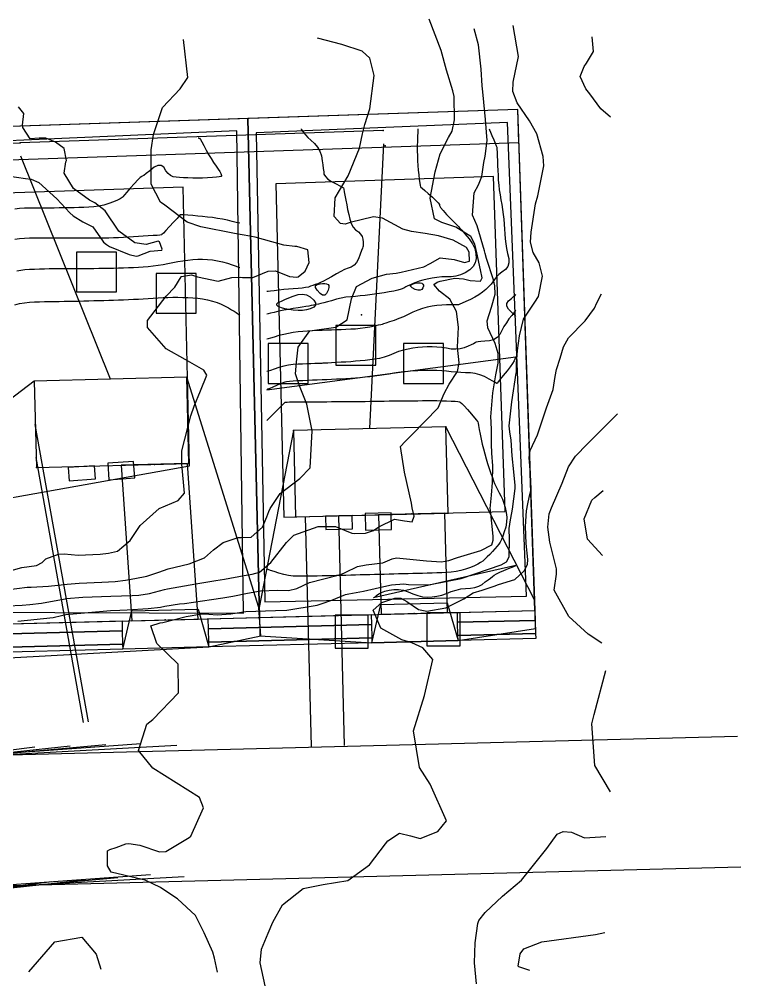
# Model space of a CAD drawing. Header units: feet. Extents: x 1308553 to 1309168, y 398316 to 398679.
# Drawn here: x 1308950.4 to 1309167.9, y 398387.9 to 398679 of the extents above; entities that cross this region are included whole.
import ezdxf

# ---------------------------------------------------------------- set-up
doc = ezdxf.new("R2010")
doc.units = ezdxf.units.FT
for name, color, linetype in [('A-BLDG-OTLN', 3, 'CONTINUOUS'), ('C-DRNG-AREA', 150, 'CONTINUOUS'), ('C-LOD', 30, 'CONTINUOUS'), ('C-MISC', 7, 'CONTINUOUS'), ('C-PROP', 6, 'CONTINUOUS'), ('C-PVMT', 8, 'CONTINUOUS'), ('C-TOPO-MAJR', 32, 'CONTINUOUS'), ('C-TOPO-SPOT', 7, 'CONTINUOUS'), ('C-UTIL', 4, 'CONTINUOUS'), ('L-PLNT-TREE', 90, 'CONTINUOUS'), ('V-PROP-ESMT', 5, 'CONTINUOUS'), ('V-PROP-LINE', 7, 'CONTINUOUS')]:
    doc.layers.add(name, color=color, linetype=linetype)

msp = doc.modelspace()

# ---------------------------------------------------------------- linework, layer by layer
at = {"layer": 'A-BLDG-OTLN'}
for points in [[(1308955.56, 398543.98), (1309001.55, 398545.16), (1309000.88, 398571.15), (1308954.9, 398569.98), (1308955.56, 398543.98)], [(1309033.71, 398529.09), (1309079.7, 398530.27), (1309079.03, 398556.27), (1309033.05, 398555.09), (1309033.71, 398529.09)]]:
    msp.add_lwpolyline(points, close=True, dxfattribs=at)
at = {"layer": 'C-DRNG-AREA'}
for points in [[(1309019.3, 398649.1), (1309022.81, 398498.8), (1309105.86, 398500.93), (1309100.64, 398651.85), (1309019.3, 398649.1)], [(1308881.76, 398644.45), (1308849.91, 398486.82), (1308856.67, 398488.03), (1308867.89, 398489.84), (1308879.16, 398491.45), (1308890.45, 398492.87), (1308901.76, 398494.09), (1308913.1, 398495.12), (1308924.46, 398495.94), (1308935.82, 398496.57), (1309022.82, 398498.8), (1309019.31, 398649.1), (1308881.76, 398644.45)]]:
    msp.add_lwpolyline(points, close=True, dxfattribs=at)
at = {"layer": 'C-LOD'}
for points in [[(1308849.71, 398489.81), (1308850.19, 398482.83), (1308850.29, 398481.33), (1309007.59, 398489.91), (1309023.2, 398493.31), (1309022.82, 398498.8), (1309022.61, 398501.79), (1309000.88, 398571.15), (1308954.9, 398569.98), (1308849.71, 398489.81)], [(1309022.74, 398501.8), (1309022.92, 398494.81), (1309022.95, 398493.31), (1309056.69, 398491.17), (1309082.69, 398491.84), (1309106, 398495.44), (1309105.78, 398503.93), (1309079.03, 398556.27), (1309033.05, 398555.09), (1309022.74, 398501.8)]]:
    msp.add_lwpolyline(points, close=True, dxfattribs=at)
at = {"layer": 'C-MISC'}
for points in [[(1309100.09, 398577.32), (1309100.03, 398577.2), (1309099.92, 398576.95), (1309099.76, 398576.57), (1309099.54, 398576.08), (1309099.09, 398575.34), (1309098.39, 398574.35), (1309097.46, 398573.12), (1309096.29, 398571.65), (1309095.4, 398570.54), (1309094.79, 398569.78), (1309094.45, 398569.38), (1309094.4, 398569.34), (1309094.35, 398569.31), (1309094.3, 398569.31), (1309094.25, 398569.34), (1309094.21, 398569.38), (1309093.83, 398569.6), (1309093.11, 398570.01), (1309092.05, 398570.59), (1309090.65, 398571.36), (1309089.23, 398571.94), (1309087.81, 398572.32), (1309086.38, 398572.52), (1309084.94, 398572.53), (1309083.5, 398572.58), (1309082.05, 398572.67), (1309080.61, 398572.8), (1309079.17, 398572.97), (1309077.73, 398573.1), (1309076.28, 398573.18), (1309074.84, 398573.22), (1309073.4, 398573.22), (1309071.96, 398573.18), (1309070.51, 398573.13), (1309069.07, 398573.05), (1309067.63, 398572.94), (1309066.19, 398572.8), (1309064.74, 398572.62), (1309063.3, 398572.4), (1309061.86, 398572.13), (1309060.42, 398571.89), (1309058.97, 398571.68), (1309057.53, 398571.48), (1309056.09, 398571.31), (1309054.65, 398571.16), (1309053.2, 398571.02), (1309051.76, 398570.91), (1309050.32, 398570.81), (1309048.88, 398570.72), (1309047.43, 398570.63), (1309045.99, 398570.56), (1309044.55, 398570.48), (1309043.11, 398570.42), (1309041.66, 398570.35), (1309040.22, 398570.3), (1309038.78, 398570.25), (1309037.33, 398570.19), (1309035.89, 398570.13), (1309034.45, 398570.07), (1309033.01, 398570), (1309031.85, 398569.92), (1309030.99, 398569.82), (1309030.41, 398569.72), (1309030.11, 398569.61), (1309029.61, 398569.4), (1309028.89, 398569.09), (1309027.95, 398568.68), (1309026.8, 398568.17), (1309025.94, 398567.79), (1309025.36, 398567.53), (1309025.07, 398567.41)], [(1309057.16, 398504.69), (1309057.32, 398504.81), (1309057.64, 398505.06), (1309058.11, 398505.43), (1309058.75, 398505.93), (1309059.58, 398506.36), (1309060.62, 398506.72), (1309061.86, 398507.01), (1309063.3, 398507.24), (1309064.74, 398507.25), (1309066.19, 398507.02), (1309067.63, 398506.56), (1309069.07, 398505.88), (1309070.51, 398505.38), (1309071.96, 398505.07), (1309073.4, 398504.94), (1309074.84, 398504.99), (1309076.28, 398505.18), (1309077.73, 398505.51), (1309079.17, 398505.98), (1309080.61, 398506.59), (1309082.05, 398507.05), (1309083.5, 398507.38), (1309084.94, 398507.58), (1309086.38, 398507.63), (1309087.7, 398507.85), (1309088.89, 398508.23), (1309089.95, 398508.78), (1309090.88, 398509.5), (1309091.71, 398510.14), (1309092.43, 398510.69), (1309093.05, 398511.16), (1309093.55, 398511.55), (1309094.3, 398511.99), (1309095.27, 398512.47), (1309096.48, 398512.99), (1309097.92, 398513.57), (1309099, 398514), (1309099.72, 398514.28), (1309100.09, 398514.43)], [(1309007.45, 398495.41), (1309056.55, 398496.67), (1309056.66, 398492.67), (1309007.55, 398491.41), (1309007.45, 398495.41)], [(1309082.54, 398497.34), (1309105.93, 398497.94), (1309106.04, 398493.94), (1309082.65, 398493.34), (1309082.54, 398497.34)], [(1308935.91, 398493.58), (1308981.45, 398494.75), (1308981.56, 398490.75), (1308936.01, 398489.58), (1308935.91, 398493.58)]]:
    msp.add_lwpolyline(points, close=True, dxfattribs=at)
for points in [[(1308876.86, 398455.65), (1309166.85, 398463.08)], [(1308824.74, 398443.41), (1308955.09, 398459.8)], [(1308835.16, 398446.04), (1308965.79, 398460.13)], [(1308845.66, 398448.65), (1308976.51, 398460.54)], [(1308856.12, 398451.37), (1308987.16, 398460.84)], [(1308866.75, 398453.08), (1308997.93, 398460.35)], [(1308877.87, 398416.25), (1309167.86, 398423.69)], [(1308858.97, 398411.94), (1308990.01, 398421.4)], [(1308868.95, 398413.53), (1309000.13, 398420.81)], [(1308829.84, 398402.84), (1308960.19, 398419.23)], [(1308839.52, 398405.64), (1308970.14, 398419.74)], [(1308849.29, 398408.63), (1308980.14, 398420.52)]]:
    msp.add_lwpolyline(points, dxfattribs=at)
at = {"layer": 'C-PROP'}
for points in [[(1309021.81, 398644.78), (1309024.41, 398503.54), (1309103.32, 398505.25), (1309097.61, 398647.87), (1309021.81, 398644.78)], [(1308882.93, 398639.59), (1308854.02, 398489.67), (1308860.65, 398491.06), (1308871.57, 398493.23), (1308882.34, 398495.3), (1308892.83, 398497.27), (1308902.88, 398498.96), (1308912.58, 398500.09), (1308922.37, 398500.48), (1308932.63, 398500.42), (1309017.98, 398500.06), (1309015.95, 398645.4), (1308882.93, 398639.59)], [(1309027.77, 398629.38), (1309030.11, 398529), (1309096.82, 398530.71), (1309093.33, 398631.6), (1309027.77, 398629.38)], [(1308898.24, 398625), (1308878.05, 398525.1), (1308896, 398525.56), (1309001.75, 398544.52), (1308999.79, 398628.43), (1308898.24, 398625)]]:
    msp.add_lwpolyline(points, close=True, dxfattribs=at)
for points in [[(1309060.13, 398645.49), (1308950.7, 398641.79)], [(1308775.31, 398613.18), (1308881.96, 398639.46), (1308950.7, 398641.79)], [(1309041.06, 398596.4), (1309040.18, 398597.39), (1309039.74, 398598.18), (1309039.74, 398598.76), (1309040.18, 398599.13), (1309041.06, 398599.3), (1309041.83, 398599.38), (1309042.5, 398599.38), (1309043.05, 398599.3), (1309043.5, 398599.13), (1309043.72, 398598.76), (1309043.72, 398598.18), (1309043.5, 398597.39), (1309043.05, 398596.4), (1309042.5, 398595.91), (1309041.83, 398595.91), (1309041.06, 398596.4)], [(1309069.78, 398597.64), (1309068.8, 398598.14), (1309068.32, 398598.57), (1309068.32, 398598.93), (1309068.8, 398599.23), (1309069.78, 398599.47), (1309070.59, 398599.59), (1309071.24, 398599.59), (1309071.74, 398599.47), (1309072.07, 398599.23), (1309072.24, 398598.93), (1309072.24, 398598.57), (1309072.07, 398598.14), (1309071.74, 398597.64), (1309071.24, 398597.4), (1309070.59, 398597.4), (1309069.78, 398597.64)], [(1309029.43, 398592.09), (1309028.48, 398592.45), (1309028.01, 398592.83), (1309028.01, 398593.24), (1309028.48, 398593.67), (1309029.43, 398594.13), (1309030.5, 398594.6), (1309031.69, 398595.07), (1309033.01, 398595.55), (1309034.45, 398596.05), (1309035.79, 398596.18), (1309037.01, 398595.95), (1309038.14, 398595.36), (1309039.15, 398594.41), (1309039.66, 398593.58), (1309039.66, 398592.86), (1309039.15, 398592.26), (1309038.14, 398591.78), (1309037.01, 398591.45), (1309035.79, 398591.27), (1309034.45, 398591.24), (1309033.01, 398591.36), (1309031.69, 398591.55), (1309030.5, 398591.79), (1309029.43, 398592.09)], [(1309100.09, 398589.5), (1309099.86, 398589.72), (1309099.41, 398590.16), (1309098.74, 398590.81), (1309097.84, 398591.68), (1309097.4, 398592.53), (1309097.4, 398593.35), (1309097.84, 398594.15), (1309098.74, 398594.92), (1309099.41, 398595.5), (1309099.86, 398595.88), (1309100.09, 398596.08)]]:
    msp.add_lwpolyline(points, dxfattribs=at)
at = {"layer": 'C-PVMT'}
for points in [[(1308977.07, 398545.29), (1308977.41, 398540.31), (1308985.2, 398540.84), (1308984.85, 398545.83), (1308977.07, 398545.29)], [(1308965.41, 398539.97), (1308973.39, 398540.53), (1308973.11, 398544.52), (1308965.13, 398543.97), (1308965.41, 398539.97)], [(1308984.37, 398497.81), (1309004.38, 398498.33), (1309001.14, 398545.15), (1308981.12, 398544.64), (1308984.37, 398497.81)], [(1309042.81, 398525.33), (1309050.81, 398525.53), (1309050.71, 398529.53), (1309042.71, 398529.33), (1309042.81, 398525.33)], [(1309054.69, 398530.13), (1309054.82, 398525.13), (1309062.62, 398525.33), (1309062.49, 398530.33), (1309054.69, 398530.13)], [(1309059.47, 398499.75), (1309079.47, 398500.26), (1309078.7, 398530.25), (1309058.71, 398529.74), (1309059.47, 398499.75)], [(1309082.69, 398491.84), (1309056.69, 398491.17), (1309059.4, 398502.74), (1309079.39, 398503.26), (1309082.69, 398491.84)], [(1309007.59, 398489.91), (1308981.6, 398489.24), (1308984.3, 398500.81), (1309004.29, 398501.33), (1309007.59, 398489.91)], [(1309007.37, 398498.41), (1309056.48, 398499.67), (1309056.55, 398496.67), (1309007.45, 398495.41), (1309007.37, 398498.41)], [(1309082.47, 398500.34), (1309105.86, 398500.94), (1309105.93, 398497.94), (1309082.54, 398497.34), (1309082.47, 398500.34)], [(1308935.83, 398496.58), (1308981.38, 398497.75), (1308981.45, 398494.75), (1308935.91, 398493.58), (1308935.83, 398496.58)], [(1309082.65, 398493.34), (1309106.04, 398493.94), (1309106.07, 398492.44), (1309082.69, 398491.84), (1309082.65, 398493.34)], [(1308936.01, 398489.58), (1308981.56, 398490.75), (1308981.6, 398489.25), (1308936.05, 398488.08), (1308936.01, 398489.58)], [(1309007.55, 398491.41), (1309056.66, 398492.67), (1309056.69, 398491.17), (1309007.59, 398489.92), (1309007.55, 398491.41)]]:
    msp.add_lwpolyline(points, close=True, dxfattribs=at)
at = {"layer": 'C-TOPO-MAJR'}
for points in [[(1308946.93, 398502.27), (1308951.31, 398502.54), (1308953.61, 398502.68), (1308957.11, 398503.11), (1308964.23, 398504.46), (1308964.68, 398504.53), (1308969.53, 398504.92), (1308978.03, 398505.22), (1308984.46, 398505.41), (1308986.45, 398505.55), (1308989.69, 398506.07), (1308994.15, 398507.23), (1308995.1, 398507.48), (1309003.59, 398508.95), (1309009.67, 398509.92), (1309012.23, 398510.34), (1309018.15, 398511.45), (1309020.59, 398511.85), (1309022.81, 398512.41), (1309026.19, 398515.34), (1309030.91, 398521.34), (1309033.14, 398523.6), (1309040.52, 398526.23), (1309045.69, 398526.22), (1309050.68, 398524.24), (1309051.47, 398524.05), (1309054.79, 398524.2), (1309057.16, 398524.99), (1309058.74, 398526.12), (1309063.54, 398528.38), (1309066.54, 398527.91), (1309068.83, 398527.58), (1309069.4, 398529.33), (1309068.86, 398531.87), (1309068.67, 398533.25), (1309066.51, 398542.53), (1309065.35, 398550.34), (1309066.77, 398551.82), (1309067.04, 398552.07), (1309068.76, 398553.79), (1309076.67, 398561.99), (1309078.5, 398566.27), (1309079.95, 398569.07), (1309082.48, 398572.93), (1309083.03, 398575.49), (1309082.55, 398580.18), (1309082.85, 398586.27), (1309082.23, 398590.96), (1309080.17, 398594.66), (1309077.04, 398597.1), (1309075.37, 398599.11), (1309076.38, 398599.79), (1309077.31, 398600.09), (1309081.65, 398601.05), (1309084.3, 398600.82), (1309086.29, 398600.28), (1309089.45, 398600.13), (1309089.95, 398601.08), (1309089.44, 398603.52), (1309088.3, 398608.63), (1309087.69, 398611.23), (1309086.55, 398613.6), (1309082.01, 398616.42), (1309077.82, 398617.74), (1309075.54, 398618.93), (1309074.26, 398625.08), (1309075.75, 398632.99), (1309077.27, 398638.51), (1309079.77, 398643.41), (1309080.86, 398645.26), (1309081.61, 398648.68), (1309081.45, 398655.74), (1309081.07, 398657.42), (1309079.2, 398663.69), (1309077.59, 398669.59), (1309073.99, 398678.98)], [(1309010.17, 398391.92), (1309009.24, 398396.14), (1309008.75, 398398), (1309006.17, 398403.84), (1309003.56, 398409.05), (1308998.11, 398414.03), (1308994.56, 398416.41), (1308992.98, 398417.44), (1308988.36, 398419.66), (1308987.42, 398419.86), (1308978.09, 398422.12), (1308976.97, 398424.03), (1308977.05, 398428.56), (1308977.7, 398428.95), (1308979.62, 398429.54), (1308982.49, 398430.57), (1308983.47, 398430.7), (1308986.79, 398430.18), (1308992.7, 398428.16), (1308994.54, 398428.28), (1309001.66, 398432.53), (1309002.09, 398432.88), (1309005.96, 398441.42), (1309004.69, 398444.54), (1308990.63, 398453.45), (1308986.35, 398458.7), (1308988.87, 398466.67), (1308990.64, 398468.12), (1308998.45, 398476.06), (1308998.35, 398484.73), (1308991.91, 398490.96), (1308990.03, 398496.28), (1308992.9, 398497.14), (1308993.73, 398497.29), (1309000.74, 398499.06), (1309005.44, 398499.89), (1309007.56, 398499.81), (1309010.02, 398499.57), (1309014.19, 398499.91), (1309018.72, 398500.6), (1309027.66, 398500.89), (1309031.1, 398501), (1309040.22, 398502.56), (1309041.72, 398503.01), (1309044.66, 398504.05), (1309048.76, 398505.69), (1309049.77, 398505.96), (1309054.13, 398506.69), (1309061.2, 398508.31), (1309062.58, 398508.65), (1309066.28, 398508.95), (1309067.76, 398508.74), (1309073.76, 398508.62), (1309077.47, 398509.38), (1309080.02, 398509.8), (1309083.65, 398510.5), (1309095.69, 398514.63), (1309097.26, 398515.58), (1309098.12, 398517.09), (1309098.21, 398522.28), (1309098.07, 398525.6), (1309098.44, 398528.22), (1309098.56, 398528.68), (1309099.11, 398531.45), (1309099.84, 398537.68), (1309099.86, 398538.57), (1309099.45, 398542.65), (1309098.99, 398547.51), (1309098.65, 398552.24), (1309098.3, 398554.68), (1309098.11, 398556.5), (1309098.84, 398563.73), (1309100.22, 398572.44), (1309100.24, 398572.82), (1309100.26, 398575.28), (1309100.62, 398579.19), (1309101.18, 398583.67), (1309102.41, 398588.69), (1309105.84, 398593.79), (1309106.9, 398595.53), (1309108.08, 398601.66), (1309107.1, 398605.64), (1309105.34, 398608.76), (1309104.54, 398611.81), (1309104.71, 398614.86), (1309106, 398623.44), (1309106.74, 398625.76), (1309108.56, 398634.87), (1309108.32, 398637.65), (1309106.46, 398644.45), (1309104.23, 398648.4), (1309100.47, 398653.85), (1309099.2, 398657.27), (1309099.25, 398660.04), (1309100.89, 398667.82), (1309099.28, 398677.09)], [(1308949.95, 398497.68), (1308960.67, 398498.84), (1308963.13, 398499.41), (1308964.43, 398499.71), (1308977.96, 398500.9), (1308980.76, 398501.02), (1308982.9, 398501.09), (1308989.28, 398501.47), (1308993.01, 398501.93), (1308994.3, 398502.17), (1308998.73, 398502.87), (1309000.26, 398503.05), (1309008.35, 398504.18), (1309011.79, 398504.69), (1309014.74, 398505.18), (1309019.19, 398506.16), (1309023.14, 398506.86), (1309028.24, 398507.01), (1309031.6, 398506.92), (1309034.05, 398507.52), (1309037.94, 398509.31), (1309046.5, 398511.57), (1309047.51, 398511.84), (1309048.68, 398512.35), (1309052.36, 398514.11), (1309055.02, 398514.68), (1309060.03, 398515.28), (1309062.81, 398516.42), (1309064.1, 398516.81), (1309073.13, 398515.85), (1309077.63, 398515.59), (1309079.89, 398515.97), (1309082.5, 398516.86), (1309089.57, 398519.01), (1309092.84, 398520.72), (1309093.3, 398522.07), (1309093.29, 398523.27), (1309092.4, 398531.17), (1309092.37, 398531.62), (1309092.72, 398535.69), (1309093.06, 398539.48), (1309093.13, 398544.45), (1309092.89, 398548.3), (1309092.73, 398551.01), (1309092.78, 398555.2), (1309092.63, 398557.72), (1309092.55, 398559.23), (1309093.13, 398566.45), (1309094.01, 398571.9), (1309094.73, 398575.41), (1309094.8, 398578.32), (1309093.84, 398581.28), (1309091.66, 398586.06), (1309091.42, 398588.2), (1309092.7, 398592.25), (1309093.81, 398596.17), (1309093.72, 398598.67), (1309093.32, 398600.47), (1309091.25, 398606.92), (1309090.83, 398608.42), (1309090.68, 398609.21), (1309088.46, 398616.82), (1309087.04, 398620.02), (1309087.54, 398626.73), (1309088.79, 398629.17), (1309089.82, 398631.63), (1309090.43, 398635.83), (1309090.84, 398637.8), (1309091.48, 398642.5), (1309090.96, 398648.85), (1309090.12, 398657.11), (1309089.95, 398658.98), (1309089.64, 398663.96), (1309088.84, 398671.28), (1309087.52, 398676.15)], [(1308946.55, 398507.13), (1308952.8, 398507.89), (1308954.04, 398507.97), (1308959.22, 398508.23), (1308963.94, 398508.74), (1308964.87, 398508.84), (1308968.48, 398509.11), (1308975.3, 398509.44), (1308979.36, 398509.67), (1308982.48, 398510.05), (1308985.21, 398510.52), (1308988.89, 398511.27), (1308992.51, 398512.44), (1308995.31, 398513.45), (1309001.6, 398514.99), (1309006.21, 398516.72), (1309008.98, 398519.16), (1309011.87, 398521.43), (1309016.37, 398522.93), (1309017.29, 398522.91), (1309020.33, 398523.03), (1309023.77, 398526.01), (1309025.08, 398529.09), (1309025.65, 398530.75), (1309026.04, 398531.62), (1309029.08, 398536.15), (1309034.94, 398540.7), (1309038.07, 398543.92), (1309038.7, 398555.07), (1309037.12, 398563.07), (1309034.89, 398568.62), (1309033.71, 398572.17), (1309033.95, 398575.7), (1309034.48, 398580.25), (1309037.98, 398585.14), (1309045.84, 398586.23), (1309049.23, 398588.43), (1309050.52, 398594.83), (1309052.02, 398598.54), (1309056.78, 398600.96), (1309061.12, 398602.17), (1309064.04, 398602.51), (1309065.49, 398602.77), (1309067.24, 398603.19), (1309072.34, 398604.38), (1309074.24, 398605.43), (1309077.25, 398607.1), (1309081.46, 398606.62), (1309084.6, 398605.72), (1309086.08, 398606.16), (1309085.98, 398608.83), (1309085.19, 398610.22), (1309081.17, 398612.41), (1309076.82, 398613.79), (1309072.76, 398614.51), (1309068.63, 398615.08), (1309066.04, 398615.76), (1309059.88, 398619.07), (1309057.17, 398619.46), (1309050.1, 398617.74), (1309048.67, 398617.3), (1309047.27, 398617.48), (1309045.33, 398619.61), (1309045.67, 398625.19), (1309049.53, 398631.8), (1309052.93, 398640.19), (1309053.89, 398644.47), (1309054.55, 398647.26), (1309056.05, 398652.03), (1309057.41, 398662.1), (1309056.07, 398667.28), (1309053.73, 398669.4), (1309047.64, 398671.41), (1309040.34, 398673.32)], [(1308947.96, 398512.99), (1308951.21, 398513.81), (1308955.59, 398514.41), (1308957.36, 398515.33), (1308958.42, 398516.44), (1308962.19, 398517.87), (1308963.98, 398517.96), (1308968.21, 398517.6), (1308974.76, 398517.89), (1308977.32, 398518.16), (1308979.97, 398518.8), (1308983.87, 398522.03), (1308986.86, 398526.54), (1308992.56, 398531.67), (1308998.3, 398534.01), (1309000.2, 398536.22), (1308999.37, 398545), (1308999.38, 398549.04), (1309002.17, 398559.5), (1309003.08, 398562.43), (1309005.06, 398567.05), (1309006.98, 398571.75), (1309006.05, 398573.3), (1309000.43, 398576.47), (1308994.66, 398579.68), (1308989.05, 398586.11), (1308989.07, 398588.29), (1308994.71, 398595.62), (1308997.26, 398598.31), (1308999.17, 398601.39), (1308999.33, 398601.49), (1309002.36, 398601.99), (1309004.18, 398601.45), (1309010.39, 398600.12), (1309014.45, 398601.19), (1309017.12, 398601.33), (1309017.66, 398601.24), (1309020.83, 398601.24), (1309025.42, 398603.07), (1309027.66, 398603.2), (1309031.84, 398601.55), (1309034.04, 398601.31), (1309034.47, 398601.44), (1309036.57, 398603.14), (1309037.77, 398605.7), (1309037.42, 398609.57), (1309034.11, 398610.53), (1309033.47, 398610.56), (1309030.19, 398610.94), (1309026.58, 398611.99), (1309021.56, 398613.35), (1309018.2, 398613.95), (1309015.32, 398614.46), (1309005.16, 398616.44), (1309001, 398617.91), (1308994.3, 398622.99), (1308993.01, 398623.88), (1308990.12, 398629.35), (1308990.19, 398639.69), (1308990.83, 398644.31), (1308993.6, 398652.42), (1308998.86, 398658.03), (1309001.2, 398661.48), (1308999.94, 398672.86)], [(1309128.62, 398649.47), (1309125.68, 398652.06), (1309122.35, 398656.56), (1309121.23, 398657.99), (1309119.52, 398661.78), (1309120.66, 398664.74), (1309121.43, 398665.74), (1309123.47, 398669.24), (1309123.06, 398673.75)], [(1308946.83, 398631.82), (1308952.33, 398631.02), (1308953.95, 398630.85), (1308956.31, 398629.78), (1308961.78, 398624.9), (1308965.62, 398620.73), (1308966.61, 398619.74), (1308969.57, 398617.94), (1308972.55, 398616.48), (1308975.56, 398612.2), (1308975.84, 398611.85), (1308976.68, 398611.14), (1308977.63, 398610.53), (1308983.55, 398608.13), (1308985.68, 398607.64), (1308986.2, 398607.71), (1308989.89, 398609.18), (1308993.42, 398609.48), (1308993.49, 398609.7), (1308992.7, 398611.92), (1308992.3, 398612.11), (1308988.62, 398611.15), (1308985.23, 398611.63), (1308980.46, 398615.19), (1308976.33, 398621.25), (1308973.18, 398623.72), (1308971.56, 398624.55), (1308966.76, 398628.01), (1308963.93, 398632.62), (1308964.48, 398636.03), (1308964.6, 398636.44), (1308963.99, 398640.1), (1308961.33, 398642.02), (1308959.43, 398642.8), (1308958.37, 398643.15), (1308956.39, 398643.2), (1308953.73, 398642.95), (1308951.46, 398646.36), (1308951.39, 398647.07), (1308951.8, 398650.61), (1308950.23, 398652.61)], [(1309035.34, 398645.97), (1309035.42, 398645.85), (1309035.58, 398645.61), (1309035.82, 398645.25), (1309036.14, 398644.77), (1309036.66, 398644.16), (1309037.38, 398643.42), (1309038.3, 398642.56), (1309039.42, 398641.57), (1309040.32, 398640.46), (1309041, 398639.23), (1309041.46, 398637.87), (1309041.69, 398636.4), (1309041.89, 398635.11), (1309042.05, 398634.01), (1309042.17, 398633.08), (1309042.26, 398632.34), (1309042.67, 398631.6), (1309043.43, 398630.87), (1309044.52, 398630.14), (1309045.94, 398629.4), (1309047.01, 398628.84), (1309047.73, 398628.45), (1309048.1, 398628.23), (1309048.12, 398628.18), (1309048.2, 398627.79), (1309048.35, 398627.05), (1309048.56, 398625.97), (1309048.82, 398624.55), (1309049.1, 398623.12), (1309049.39, 398621.67), (1309049.7, 398620.21), (1309050.02, 398618.74), (1309050.47, 398617.48), (1309051.06, 398616.42), (1309051.78, 398615.58), (1309052.64, 398614.94), (1309053.29, 398614.25), (1309053.74, 398613.52), (1309053.99, 398612.73), (1309054.03, 398611.9), (1309054.05, 398611.25), (1309054.05, 398610.8), (1309054.03, 398610.53), (1309053.99, 398610.46), (1309053.83, 398610.05), (1309053.55, 398609.32), (1309053.16, 398608.25), (1309052.65, 398606.86), (1309052.04, 398605.74), (1309051.32, 398604.89), (1309050.49, 398604.33), (1309049.56, 398604.04), (1309048.49, 398603.61), (1309047.31, 398603.03), (1309045.99, 398602.3), (1309044.55, 398601.43), (1309043.26, 398600.7), (1309042.14, 398600.11), (1309041.18, 398599.66), (1309040.37, 398599.35), (1309039.61, 398599.06), (1309038.89, 398598.79), (1309038.21, 398598.55), (1309037.57, 398598.33), (1309036.73, 398598.15), (1309035.69, 398598), (1309034.45, 398597.88), (1309033.01, 398597.8), (1309031.56, 398597.69), (1309030.12, 398597.56), (1309028.68, 398597.41), (1309027.24, 398597.23), (1309026.16, 398597.1), (1309025.43, 398597.02), (1309025.07, 398596.97)], [(1309070.53, 398645.97), (1309070.52, 398645.6), (1309070.5, 398644.86), (1309070.46, 398643.76), (1309070.41, 398642.29), (1309070.38, 398640.82), (1309070.39, 398639.35), (1309070.43, 398637.87), (1309070.49, 398636.4), (1309070.58, 398634.95), (1309070.69, 398633.52), (1309070.83, 398632.1), (1309070.99, 398630.71), (1309071.14, 398629.64), (1309071.27, 398628.91), (1309071.39, 398628.5), (1309071.49, 398628.42), (1309071.9, 398628.07), (1309072.62, 398627.45), (1309073.65, 398626.56), (1309074.99, 398625.39), (1309076, 398624.44), (1309076.68, 398623.71), (1309077.03, 398623.19), (1309077.05, 398622.88), (1309077.42, 398622.29), (1309078.15, 398621.4), (1309079.22, 398620.23), (1309080.64, 398618.76), (1309081.71, 398617.66), (1309082.42, 398616.93), (1309082.78, 398616.56), (1309082.79, 398616.55), (1309083.11, 398616.17), (1309083.76, 398615.43), (1309084.73, 398614.33), (1309086.02, 398612.86), (1309087, 398611.38), (1309087.69, 398609.91), (1309088.07, 398608.44), (1309088.15, 398606.97), (1309087.86, 398605.66), (1309087.21, 398604.5), (1309086.2, 398603.5), (1309084.83, 398602.66), (1309083.44, 398602.03), (1309082.04, 398601.63), (1309080.61, 398601.43), (1309079.17, 398601.46), (1309077.73, 398601.4), (1309076.28, 398601.25), (1309074.84, 398601.02), (1309073.4, 398600.71), (1309072.1, 398600.39), (1309070.95, 398600.06), (1309069.95, 398599.73), (1309069.09, 398599.39), (1309068.3, 398599.05), (1309067.58, 398598.71), (1309066.93, 398598.37), (1309066.34, 398598.04), (1309065.54, 398597.72), (1309064.53, 398597.42), (1309063.3, 398597.13), (1309061.86, 398596.87), (1309060.42, 398596.62), (1309058.97, 398596.39), (1309057.53, 398596.17), (1309056.09, 398595.97), (1309054.65, 398595.8), (1309053.2, 398595.65), (1309051.76, 398595.53), (1309050.32, 398595.43), (1309048.88, 398595.25), (1309047.43, 398594.99), (1309045.99, 398594.65), (1309044.55, 398594.23), (1309043.28, 398593.88), (1309042.2, 398593.59), (1309041.29, 398593.37), (1309040.56, 398593.22), (1309039.84, 398593.07), (1309039.12, 398592.91), (1309038.4, 398592.76), (1309037.69, 398592.61), (1309036.79, 398592.44), (1309035.71, 398592.26), (1309034.45, 398592.07), (1309033.01, 398591.86), (1309031.56, 398591.62), (1309030.12, 398591.35), (1309028.68, 398591.05), (1309027.24, 398590.71), (1309026.16, 398590.46), (1309025.43, 398590.29), (1309025.07, 398590.2)], [(1309092.03, 398645.97), (1309092.17, 398645.64), (1309092.46, 398644.97), (1309092.89, 398643.98), (1309093.46, 398642.66), (1309093.89, 398641.63), (1309094.19, 398640.89), (1309094.34, 398640.45), (1309094.36, 398640.3), (1309094.39, 398639.82), (1309094.42, 398639.01), (1309094.46, 398637.87), (1309094.51, 398636.4), (1309094.57, 398634.93), (1309094.63, 398633.46), (1309094.71, 398631.99), (1309094.78, 398630.52), (1309094.91, 398629.04), (1309095.09, 398627.57), (1309095.32, 398626.1), (1309095.6, 398624.63), (1309095.85, 398623.16), (1309096.07, 398621.69), (1309096.26, 398620.21), (1309096.43, 398618.74), (1309096.57, 398617.27), (1309096.7, 398615.8), (1309096.8, 398614.33), (1309096.88, 398612.86), (1309097.04, 398611.38), (1309097.28, 398609.91), (1309097.6, 398608.44), (1309097.99, 398606.97), (1309098.02, 398605.67), (1309097.68, 398604.56), (1309096.98, 398603.61), (1309095.91, 398602.85), (1309095, 398602.1), (1309094.25, 398601.36), (1309093.64, 398600.64), (1309093.2, 398599.94), (1309092.61, 398599.2), (1309091.89, 398598.43), (1309091.03, 398597.63), (1309090.04, 398596.8), (1309088.94, 398596.02), (1309087.73, 398595.28), (1309086.41, 398594.6), (1309084.99, 398593.95), (1309083.92, 398593.47), (1309083.2, 398593.14), (1309082.83, 398592.96), (1309082.81, 398592.94), (1309082.43, 398592.93), (1309081.7, 398592.93), (1309080.61, 398592.93), (1309079.17, 398592.94), (1309077.73, 398592.88), (1309076.28, 398592.75), (1309074.84, 398592.55), (1309073.4, 398592.28), (1309071.96, 398591.9), (1309070.51, 398591.4), (1309069.07, 398590.79), (1309067.63, 398590.07), (1309066.2, 398589.41), (1309064.78, 398588.81), (1309063.37, 398588.28), (1309061.97, 398587.81), (1309060.91, 398587.45), (1309060.19, 398587.21), (1309059.8, 398587.08), (1309059.76, 398587.06), (1309059.37, 398586.98), (1309058.62, 398586.81), (1309057.53, 398586.58), (1309056.09, 398586.28), (1309054.65, 398586.03), (1309053.2, 398585.83), (1309051.76, 398585.69), (1309050.32, 398585.61), (1309048.88, 398585.54), (1309047.43, 398585.48), (1309045.99, 398585.42), (1309044.55, 398585.37), (1309043.11, 398585.33), (1309041.66, 398585.27), (1309040.22, 398585.22), (1309038.78, 398585.16), (1309037.33, 398585.08), (1309035.89, 398584.95), (1309034.45, 398584.8), (1309033.01, 398584.61), (1309031.56, 398584.37), (1309030.12, 398584.06), (1309028.68, 398583.7), (1309027.24, 398583.28), (1309026.16, 398582.96), (1309025.43, 398582.75), (1309025.07, 398582.65)], [(1309004.37, 398643.3), (1309004.4, 398643.29), (1309004.47, 398643.26), (1309004.58, 398643.22), (1309004.72, 398643.17), (1309005.01, 398642.78), (1309005.44, 398642.06), (1309006.02, 398641), (1309006.74, 398639.6), (1309007.48, 398638.28), (1309008.22, 398637.03), (1309008.98, 398635.85), (1309009.74, 398634.75), (1309010.36, 398633.84), (1309010.82, 398633.12), (1309011.13, 398632.58), (1309011.29, 398632.23), (1309011.37, 398631.96), (1309011.37, 398631.76), (1309011.29, 398631.64), (1309011.13, 398631.59), (1309010.64, 398631.52), (1309009.82, 398631.44), (1309008.66, 398631.35), (1309007.17, 398631.23), (1309005.68, 398631.16), (1309004.19, 398631.13), (1309002.7, 398631.14), (1309001.21, 398631.19), (1308999.87, 398631.25), (1308998.7, 398631.33), (1308997.68, 398631.43), (1308996.82, 398631.54), (1308996.02, 398631.9), (1308995.27, 398632.5), (1308994.58, 398633.34), (1308993.95, 398634.43), (1308993.15, 398634.97), (1308992.18, 398634.97), (1308991.04, 398634.43), (1308989.73, 398633.34), (1308988.7, 398632.52), (1308987.96, 398631.97), (1308987.49, 398631.69), (1308987.31, 398631.68), (1308986.86, 398631.31), (1308986.13, 398630.58), (1308985.12, 398629.5), (1308983.84, 398628.07), (1308982.83, 398626.93), (1308982.08, 398626.08), (1308981.61, 398625.53), (1308981.4, 398625.28), (1308980.87, 398624.95), (1308980.02, 398624.53), (1308978.85, 398624.03), (1308977.36, 398623.45), (1308975.87, 398623), (1308974.38, 398622.67), (1308972.89, 398622.47), (1308971.39, 398622.39), (1308969.9, 398622.33), (1308968.41, 398622.27), (1308966.92, 398622.23), (1308965.43, 398622.2), (1308963.94, 398622.17), (1308962.45, 398622.15), (1308960.96, 398622.14), (1308959.47, 398622.14), (1308957.98, 398622.14), (1308956.49, 398622.14), (1308955, 398622.13), (1308953.51, 398622.12), (1308952.02, 398622.07), (1308950.53, 398621.98), (1308949.04, 398621.84)], [(1309016.86, 398617.54), (1309016.48, 398617.63), (1309015.74, 398617.81), (1309014.62, 398618.07), (1309013.13, 398618.43), (1309011.64, 398618.74), (1309010.15, 398619.01), (1309008.66, 398619.24), (1309007.17, 398619.42), (1309005.68, 398619.58), (1309004.19, 398619.72), (1309002.71, 398619.85), (1309001.23, 398619.96), (1309000.11, 398620.04), (1308999.37, 398620.09), (1308998.99, 398620.12), (1308998.98, 398620.12), (1308998.98, 398620.12), (1308998.97, 398620.12), (1308998.97, 398620.12), (1308998.96, 398620.12), (1308998.63, 398619.76), (1308997.96, 398619.03), (1308996.97, 398617.95), (1308995.64, 398616.5), (1308994.61, 398615.39), (1308993.87, 398614.61), (1308993.41, 398614.17), (1308993.25, 398614.07), (1308992.76, 398613.98), (1308991.93, 398613.89), (1308990.77, 398613.82), (1308989.28, 398613.75), (1308987.79, 398613.67), (1308986.3, 398613.58), (1308984.81, 398613.48), (1308983.32, 398613.36), (1308981.83, 398613.26), (1308980.34, 398613.18), (1308978.85, 398613.13), (1308977.36, 398613.1), (1308975.87, 398613.07), (1308974.38, 398613.05), (1308972.89, 398613.04), (1308971.39, 398613.03), (1308969.9, 398613.03), (1308968.41, 398613.03), (1308966.92, 398613.03), (1308965.43, 398613.03), (1308963.94, 398613.03), (1308962.45, 398613.04), (1308960.96, 398613.04), (1308959.47, 398613.05), (1308957.98, 398613.06), (1308956.49, 398613.05), (1308955, 398613.04), (1308953.51, 398613.02), (1308952.02, 398612.96), (1308950.53, 398612.84), (1308949.04, 398612.68)], [(1308949.67, 398603.26), (1308950.84, 398603.44), (1308952.12, 398603.58), (1308953.51, 398603.68), (1308955, 398603.74), (1308956.49, 398603.8), (1308957.98, 398603.85), (1308959.47, 398603.88), (1308960.96, 398603.91), (1308962.45, 398603.93), (1308963.94, 398603.94), (1308965.43, 398603.95), (1308966.92, 398603.95), (1308968.41, 398603.96), (1308969.9, 398603.96), (1308971.39, 398603.97), (1308972.89, 398603.97), (1308974.38, 398603.99), (1308975.87, 398604), (1308977.36, 398604.03), (1308978.85, 398604.06), (1308980.34, 398604.09), (1308981.83, 398604.14), (1308983.32, 398604.19), (1308984.81, 398604.24), (1308986.3, 398604.32), (1308987.79, 398604.44), (1308989.28, 398604.57), (1308990.77, 398604.74), (1308992.26, 398604.93), (1308993.75, 398605.16), (1308995.24, 398605.42), (1308996.73, 398605.71), (1308998.22, 398605.98), (1308999.72, 398606.21), (1309001.21, 398606.42), (1309002.7, 398606.6), (1309004.19, 398606.7), (1309005.68, 398606.71), (1309007.17, 398606.64), (1309008.66, 398606.49), (1309010.15, 398606.24), (1309011.64, 398605.92), (1309013.13, 398605.5), (1309014.62, 398605), (1309015.74, 398604.62), (1309016.48, 398604.37), (1309016.86, 398604.24)], [(1309024.5, 398387.89), (1309023.06, 398394.74), (1309023.4, 398398.92), (1309025.39, 398403.71), (1309026.82, 398407), (1309029.75, 398412.21), (1309035.95, 398417.2), (1309042.03, 398418.32), (1309049.43, 398419.59), (1309055.93, 398424.31), (1309060.76, 398430.57), (1309061.48, 398431.48), (1309065.02, 398433.85), (1309068.31, 398433.04), (1309071.28, 398432.18), (1309076.55, 398434.3), (1309079.19, 398437.57), (1309074.28, 398448.57), (1309071.06, 398453.63), (1309069.26, 398464.67), (1309072.55, 398475.25), (1309075.09, 398486.14), (1309072.04, 398489.66), (1309068.71, 398491.18), (1309065.75, 398492.08), (1309059.36, 398495.57), (1309057.11, 398501), (1309059.73, 398503.36), (1309063.58, 398504.65), (1309065.42, 398504.64), (1309067.25, 398503.59), (1309070.75, 398501.24), (1309073.25, 398500.75), (1309079.02, 398501.74), (1309084.36, 398504.43), (1309087.25, 398506.19), (1309089.95, 398507.06), (1309093.53, 398508.27), (1309094.9, 398508.73), (1309099.82, 398510.27), (1309102.55, 398512.86), (1309103.59, 398514.74), (1309103.75, 398516.27), (1309103.19, 398521.07), (1309102.96, 398526.18), (1309103.32, 398530.93), (1309103.66, 398533.08), (1309104.15, 398534.98), (1309104.68, 398537.5), (1309104.55, 398541.92), (1309104.09, 398546.94), (1309104.43, 398549.14), (1309106.61, 398553.85), (1309109.37, 398561.95), (1309111.33, 398567.44), (1309111.97, 398571.43), (1309112.3, 398573.48), (1309113.45, 398576.88), (1309114.45, 398580.35), (1309115.91, 398582.99), (1309120.98, 398588.12), (1309123.84, 398591.93), (1309124.53, 398593.58), (1309125.92, 398596.31)], [(1308949.04, 398593), (1308950.53, 398593.34), (1308952.02, 398593.6), (1308953.51, 398593.76), (1308955, 398593.83), (1308956.49, 398593.89), (1308957.98, 398593.94), (1308959.47, 398593.97), (1308960.96, 398594), (1308962.45, 398594.02), (1308963.94, 398594.05), (1308965.43, 398594.07), (1308966.92, 398594.1), (1308968.41, 398594.13), (1308969.9, 398594.16), (1308971.39, 398594.2), (1308972.89, 398594.24), (1308974.38, 398594.29), (1308975.87, 398594.33), (1308977.36, 398594.37), (1308978.85, 398594.41), (1308980.34, 398594.46), (1308981.83, 398594.51), (1308983.32, 398594.58), (1308984.81, 398594.65), (1308986.3, 398594.73), (1308987.79, 398594.82), (1308989.28, 398594.91), (1308990.77, 398595), (1308992.26, 398595.09), (1308993.75, 398595.15), (1308995.24, 398595.2), (1308996.73, 398595.24), (1308998.22, 398595.25), (1308999.72, 398595.23), (1309001.21, 398595.19), (1309002.7, 398595.13), (1309004.19, 398594.98), (1309005.68, 398594.76), (1309007.17, 398594.45), (1309008.66, 398594.07), (1309010.04, 398593.64), (1309011.31, 398593.15), (1309012.47, 398592.61), (1309013.52, 398592.03), (1309014.42, 398591.5), (1309015.17, 398591.05), (1309015.76, 398590.66), (1309016.2, 398590.33), (1309016.53, 398590.09), (1309016.75, 398589.93), (1309016.86, 398589.85)], [(1309100.09, 398591.39), (1309099.88, 398591.13), (1309099.46, 398590.59), (1309098.83, 398589.79), (1309097.99, 398588.71), (1309097.22, 398587.6), (1309096.49, 398586.45), (1309095.83, 398585.25), (1309095.22, 398584.02), (1309094.41, 398583.09), (1309093.39, 398582.44), (1309092.15, 398582.1), (1309090.71, 398582.05), (1309089.56, 398581.97), (1309088.7, 398581.85), (1309088.14, 398581.69), (1309087.86, 398581.5), (1309087.36, 398581.24), (1309086.64, 398580.9), (1309085.7, 398580.49), (1309084.53, 398580.01), (1309083.29, 398579.71), (1309081.99, 398579.59), (1309080.61, 398579.65), (1309079.17, 398579.9), (1309077.73, 398580.08), (1309076.28, 398580.21), (1309074.84, 398580.29), (1309073.4, 398580.3), (1309071.96, 398580.25), (1309070.51, 398580.13), (1309069.07, 398579.93), (1309067.63, 398579.67), (1309066.19, 398579.32), (1309064.74, 398578.88), (1309063.3, 398578.36), (1309061.86, 398577.75), (1309060.42, 398577.25), (1309058.97, 398576.85), (1309057.53, 398576.57), (1309056.09, 398576.39), (1309054.65, 398576.23), (1309053.2, 398576.09), (1309051.76, 398575.96), (1309050.32, 398575.85), (1309048.88, 398575.75), (1309047.43, 398575.66), (1309045.99, 398575.57), (1309044.55, 398575.49), (1309043.39, 398575.43), (1309042.52, 398575.39), (1309041.94, 398575.36), (1309041.64, 398575.35), (1309041.13, 398575.33), (1309040.41, 398575.3), (1309039.48, 398575.26), (1309038.33, 398575.22), (1309037.11, 398575.17), (1309035.82, 398575.12), (1309034.45, 398575.06), (1309033.01, 398575), (1309031.56, 398574.83), (1309030.12, 398574.54), (1309028.68, 398574.14), (1309027.24, 398573.62), (1309026.16, 398573.24), (1309025.43, 398572.98), (1309025.07, 398572.85)], [(1309025.07, 398558.17), (1309025.41, 398558.51), (1309026.08, 398559.18), (1309027.09, 398560.19), (1309028.44, 398561.54), (1309029.47, 398562.56), (1309030.2, 398563.25), (1309030.6, 398563.61), (1309030.7, 398563.65), (1309031.13, 398563.68), (1309031.9, 398563.71), (1309033.01, 398563.73), (1309034.45, 398563.74), (1309035.89, 398563.76), (1309037.33, 398563.77), (1309038.78, 398563.78), (1309040.22, 398563.78), (1309041.66, 398563.79), (1309043.11, 398563.8), (1309044.55, 398563.81), (1309045.99, 398563.82), (1309047.43, 398563.83), (1309048.88, 398563.84), (1309050.32, 398563.85), (1309051.76, 398563.87), (1309053.2, 398563.88), (1309054.65, 398563.9), (1309056.09, 398563.92), (1309057.53, 398563.95), (1309058.97, 398563.97), (1309060.42, 398563.99), (1309061.86, 398564.01), (1309063.3, 398564.03), (1309064.74, 398564.04), (1309066.19, 398564.06), (1309067.63, 398564.07), (1309069.07, 398564.09), (1309070.51, 398564.1), (1309071.96, 398564.11), (1309073.4, 398564.12), (1309074.84, 398564.13), (1309076.28, 398564.12), (1309077.73, 398564.1), (1309079.17, 398564.06), (1309080.61, 398564), (1309081.75, 398563.94), (1309082.58, 398563.86), (1309083.11, 398563.78), (1309083.33, 398563.69), (1309083.8, 398563.27), (1309084.52, 398562.51), (1309085.49, 398561.42), (1309086.71, 398560), (1309087.63, 398558.92), (1309088.25, 398558.19), (1309088.57, 398557.79), (1309088.59, 398557.74), (1309088.68, 398557.34), (1309088.83, 398556.58), (1309089.05, 398555.46), (1309089.34, 398553.99), (1309089.65, 398552.52), (1309089.98, 398551.05), (1309090.34, 398549.58), (1309090.73, 398548.1), (1309091.15, 398546.63), (1309091.59, 398545.16), (1309092.07, 398543.69), (1309092.57, 398542.22), (1309093.01, 398540.97), (1309093.38, 398539.95), (1309093.69, 398539.15), (1309093.94, 398538.58), (1309094.25, 398537.92), (1309094.63, 398537.18), (1309095.07, 398536.37), (1309095.57, 398535.47), (1309096.03, 398534.43), (1309096.45, 398533.24), (1309096.84, 398531.92), (1309097.2, 398530.44), (1309097.35, 398528.97), (1309097.3, 398527.5), (1309097.05, 398526.03), (1309096.59, 398524.56), (1309096.15, 398523.31), (1309095.73, 398522.29), (1309095.32, 398521.49), (1309094.92, 398520.91), (1309094.41, 398520.26), (1309093.8, 398519.52), (1309093.08, 398518.71), (1309092.25, 398517.81), (1309091.48, 398517.02), (1309090.76, 398516.35), (1309090.09, 398515.79), (1309089.47, 398515.34), (1309088.65, 398514.87), (1309087.62, 398514.38), (1309086.38, 398513.88), (1309084.94, 398513.35), (1309083.5, 398512.93), (1309082.05, 398512.63), (1309080.61, 398512.43), (1309079.17, 398512.34), (1309077.73, 398512.27), (1309076.28, 398512.21), (1309074.84, 398512.16), (1309073.4, 398512.12), (1309071.96, 398512.08), (1309070.51, 398512.05), (1309069.07, 398512.01), (1309067.63, 398511.97), (1309066.19, 398511.94), (1309064.74, 398511.9), (1309063.3, 398511.86), (1309061.86, 398511.83), (1309060.42, 398511.79), (1309058.97, 398511.75), (1309057.53, 398511.71), (1309056.09, 398511.68), (1309054.65, 398511.64), (1309053.2, 398511.6), (1309051.76, 398511.57), (1309050.32, 398511.53), (1309048.88, 398511.49), (1309047.43, 398511.46), (1309045.99, 398511.42), (1309044.55, 398511.38), (1309043.11, 398511.34), (1309041.66, 398511.31), (1309040.22, 398511.27), (1309038.78, 398511.23), (1309037.33, 398511.22), (1309035.89, 398511.22), (1309034.45, 398511.24), (1309033.01, 398511.28), (1309031.56, 398511.44), (1309030.12, 398511.72), (1309028.68, 398512.11), (1309027.24, 398512.62), (1309026.16, 398513), (1309025.43, 398513.26), (1309025.07, 398513.39)], [(1309125.5, 398554.94), (1309130.68, 398560.11)], [(1309123.8, 398553.25), (1309125.5, 398554.94)], [(1309125.96, 398491.11), (1309121.87, 398493.78), (1309116.03, 398499.11), (1309111.63, 398507.02), (1309112.31, 398511.86), (1309112.37, 398513.49), (1309110.32, 398521.51), (1309109.73, 398526.05), (1309110.17, 398530.02), (1309110.85, 398531.86), (1309114.02, 398539.21), (1309115.96, 398544.13), (1309118.1, 398547.39), (1309121.64, 398551.1), (1309123.8, 398553.25)], [(1309126.23, 398517.47), (1309121.69, 398522.38), (1309120.67, 398528.54), (1309123.02, 398534.13), (1309123.93, 398534.91)], [(1309123.93, 398534.91), (1309126.37, 398537.02)], [(1309128.6, 398446.32), (1309123.85, 398454.19), (1309123.02, 398466.74), (1309123.65, 398469.61), (1309127.21, 398482.81)], [(1309088.21, 398388.44), (1309087.67, 398394.82), (1309087.87, 398400.75), (1309088.61, 398406.59), (1309088.95, 398407.5), (1309090.83, 398409.89), (1309096.05, 398414.83), (1309101.76, 398419.68), (1309109.43, 398429.26), (1309112.52, 398433.54), (1309114.35, 398434.32), (1309116.82, 398434.16), (1309120.82, 398432.41), (1309127.2, 398432.85)], [(1309104.26, 398392.49), (1309100.97, 398393.52), (1309100.78, 398393.74), (1309101.38, 398397.48), (1309102.54, 398399.01), (1309107.89, 398401.1), (1309124.13, 398403.32), (1309126.86, 398403.88)], [(1308953.34, 398392.09), (1308961.13, 398401.14)], [(1308961.13, 398401.14), (1308969.26, 398402.48), (1308973.64, 398397.43), (1308975.04, 398392.89)]]:
    msp.add_lwpolyline(points, dxfattribs=at)
at = {"layer": 'C-TOPO-SPOT'}
for p in [(1309060.13, 398645.49), (1308950.7, 398641.79), (1309060.72, 398640.83), (1309053.58, 398589.96), (1308954.9, 398569.98), (1309000.88, 398571.15), (1309033.05, 398555.09), (1309079.03, 398556.27), (1308955.56, 398543.98), (1308991.13, 398544.9), (1309001.55, 398545.16), (1309033.71, 398529.09), (1309068.7, 398529.99), (1309079.7, 398530.27), (1309069.47, 398500), (1308994.37, 398498.07)]:
    msp.add_point(p, dxfattribs=at)
at = {"layer": 'C-UTIL'}
for points in [[(1309056.04, 398555.68), (1309060.27, 398641.48)], [(1308977.89, 398570.57), (1308950.84, 398637.78)], [(1308971.29, 398467.39), (1308955.23, 398556.98)], [(1308969.8, 398467.13), (1308955.49, 398546.98)], [(1309038.49, 398459.97), (1309036.71, 398529.17)], [(1309048.48, 398460.23), (1309046.71, 398529.43)]]:
    msp.add_lwpolyline(points, dxfattribs=at)
at = {"layer": 'L-PLNT-TREE'}
for points in [[(1308967.69, 398596.85), (1308979.69, 398596.85), (1308979.69, 398608.85), (1308967.69, 398608.85), (1308967.69, 398596.85)], [(1308991.69, 398590.42), (1309003.69, 398590.42), (1309003.69, 398602.42), (1308991.69, 398602.42), (1308991.69, 398590.42)], [(1309045.84, 398574.77), (1309057.84, 398574.77), (1309057.84, 398586.77), (1309045.84, 398586.77), (1309045.84, 398574.77)], [(1309025.44, 398569.3), (1309037.44, 398569.3), (1309037.44, 398581.3), (1309025.44, 398581.3), (1309025.44, 398569.3)], [(1309066.25, 398569.3), (1309078.25, 398569.3), (1309078.25, 398581.3), (1309066.25, 398581.3), (1309066.25, 398569.3)], [(1309045.62, 398489.52), (1309055.62, 398489.52), (1309055.62, 398499.52), (1309045.62, 398499.52), (1309045.62, 398489.52)], [(1309073.3, 398490.23), (1309083.3, 398490.23), (1309083.3, 398500.23), (1309073.3, 398500.23), (1309073.3, 398490.23)]]:
    msp.add_lwpolyline(points, close=True, dxfattribs=at)
at = {"layer": 'V-PROP-ESMT'}
msp.add_lwpolyline([(1309100.66, 398651.86), (1308881.79, 398644.46), (1308882.13, 398634.46), (1309100.99, 398641.86), (1309100.66, 398651.86)], close=True, dxfattribs=at)
at = {"layer": 'V-PROP-LINE'}
msp.add_lwpolyline([(1308935.83, 398496.58), (1309105.87, 398500.94), (1309100.66, 398651.86), (1308881.79, 398644.46)], dxfattribs=at)
for points in [[(1309019.3, 398649.1), (1309022.81, 398498.8), (1309105.86, 398500.93), (1309100.64, 398651.85), (1309019.3, 398649.1)], [(1308881.76, 398644.45), (1308849.91, 398486.82), (1308856.67, 398488.03), (1308867.89, 398489.84), (1308879.16, 398491.45), (1308890.45, 398492.87), (1308901.76, 398494.09), (1308913.1, 398495.12), (1308924.46, 398495.94), (1308935.82, 398496.57), (1309022.82, 398498.8), (1309019.31, 398649.1), (1308881.76, 398644.45)]]:
    msp.add_lwpolyline(points, close=True, dxfattribs=at)

doc.saveas('drawing.dxf')
